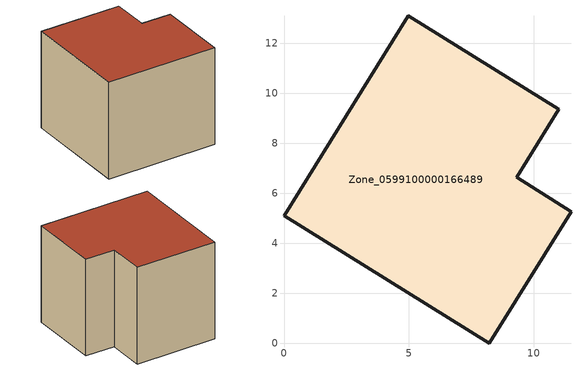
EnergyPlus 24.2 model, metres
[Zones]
Zone_0599100000166489
 floor ground (C_G): 0,5.1 4.98,13.1 11.01,9.36 9.33,6.63 11.5,5.26 8.23,0 z0
 wall outside (C_F): 8.23,0 11.5,5.26 9.33,6.63 11.01,9.36 4.98,13.1 0,5.1 8.23,0 z0:8.51
 roof outside (C_R): 4.98,13.1 0,5.1 8.23,0 11.5,5.26 9.33,6.63 11.01,9.36 z8.51
[BUILDING]
Pand.0599100000166489: North Axis=0; Terrain=City; Loads Convergence Tolerance Value=0.04; Temperature Convergence Tolerance Value=0.4; Solar Distribution=FullExterior; Maximum Number of Warmup Days=25; Minimum Number of Warmup Days=1
[Site:Location]
Rotterdam.The.Hague.AP_ZH_NLD Design_Conditions: Latitude=51.96; Longitude=4.45; Time Zone=1; Elevation=-4.5
[SITE:GROUNDTEMPERATURE:BUILDINGSURFACE]
18, 18, 18, 18, 18, 18, 18, 18, 18, 18, 18, 18
[MATERIAL] Thermal Absorptance=0.9; Solar Absorptance=0.7; Visible Absorptance=0.7
Name | Roughness | Thickness | Conductivity | Density | Specific Heat
G.TC.1946-1964 | MediumSmooth | 0.15 | 1 | 540 | 1210
F.TC.1946-1964 | Rough | 0.3 | 0.857143 | 1920 | 840
R.TC.1946-1964 | MediumRough | 0.2 | 0.235294 | 1500 | 1000
[CONSTRUCTION]
C_G: G.TC.1946-1964
C_F: F.TC.1946-1964
C_R: R.TC.1946-1964
[ZONE]
Zone_0599100000166489: Type=1; Multiplier=1; Ceiling Height=Autocalculate; Volume=Autocalculate; Floor Area=autocalculate; Part of Total Floor Area=Yes
[ZONEINFILTRATION:DESIGNFLOWRATE]
Infil_Zone_0599100000166489: Zone or ZoneList or Space or SpaceList=Zone_0599100000166489; Schedule=AlwaysOn; Design Flow Rate Calculation Method=Flow/Area; Flow Rate per Floor Area=0.003; Constant Term Coefficient=1; Temperature Term Coefficient=0; Velocity Term Coefficient=0; Velocity Squared Term Coefficient=0
[HVACTEMPLATE:ZONE:IDEALLOADSAIRSYSTEM]
Zone_0599100000166489: Maximum Heating Supply Air Temperature=50; Minimum Cooling Supply Air Temperature=13; Maximum Heating Supply Air Humidity Ratio=0.0156; Minimum Cooling Supply Air Humidity Ratio=0.0077; Heating Limit=NoLimit; Cooling Limit=NoLimit; Dehumidification Control Type=ConstantSensibleHeatRatio; Cooling Sensible Heat Ratio=0.7; Dehumidification Setpoint=60; Humidification Control Type=None; Humidification Setpoint=30; Outdoor Air Method=None; Outdoor Air Flow Rate per Person=0.00944; Outdoor Air Flow Rate per Zone Floor Area=0; Outdoor Air Flow Rate per Zone=0; Demand Controlled Ventilation Type=None; Outdoor Air Economizer Type=NoEconomizer; Heat Recovery Type=None; Sensible Heat Recovery Effectiveness=0.7; Latent Heat Recovery Effectiveness=0.65
[ZONECONTROL:THERMOSTAT]
ThermostatControl_Zone_0599100000166489: Zone or ZoneList=Zone_0599100000166489; Control Type Schedule=DualSetpointControlType; Control 1=Thermostat_Zone_0599100000166489; Temperature Difference Between Cutout And Setpoint=0
[THERMOSTATSETPOINT:DUALSETPOINT]
Thermostat_Zone_0599100000166489: Heating Setpoint Temperature Schedule=HeatingSetpoint_Zone_0599100000166489; Cooling Setpoint Temperature Schedule=CoolingSetpoint_Zone_0599100000166489
[SCHEDULE:COMPACT]
HeatingSetpoint_Zone_0599100000166489: Through: 12/31, For: AllDays, Until: 24:00, 21
CoolingSetpoint_Zone_0599100000166489: Through: 12/31, For: AllDays, Until: 24:00, 24
DualSetpointControlType: Through: 12/31, For: AllDays, Until: 24:00, 4
AlwaysOn: Through: 12/31, For: AllDays, Until: 24:00, 1
